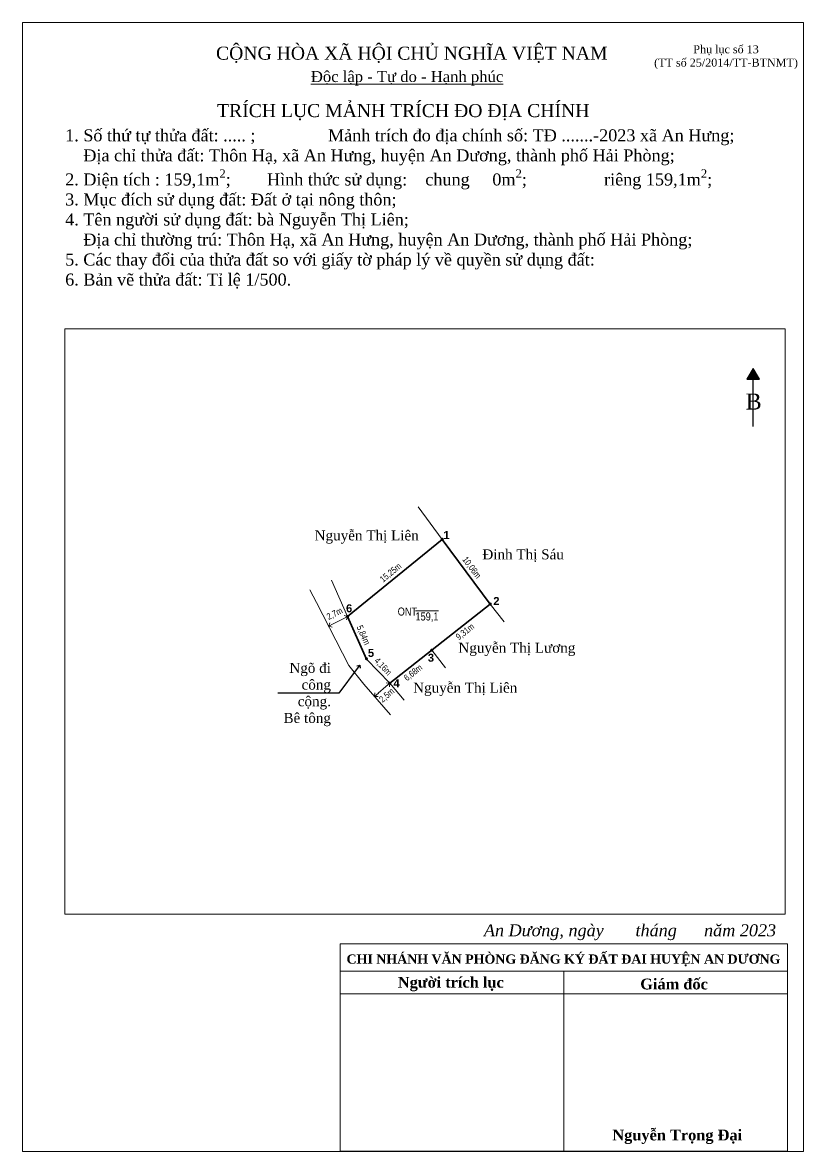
# Model space of a CAD drawing. Header units: metres. Extents: x -95 to 475, y 248 to 679.
# Drawn here: x 174.1 to 271.6, y 248.1 to 389.1 of the extents above; entities that cross this region are included whole.
import ezdxf
from ezdxf import colors
from ezdxf.entities.mleader import LeaderData, LeaderLine
from ezdxf.math import Vec2, Vec3

# ---------------------------------------------------------------- set-up
doc = ezdxf.new("R2010")
doc.units = ezdxf.units.M
doc.header["$LTSCALE"] = 0.2
doc.header["$PDMODE"] = 3
doc.header["$PDSIZE"] = -3
doc.linetypes.add('HIDDEN', pattern=[9.525, 6.35, -3.175])
doc.layers.add('0 @ 0.5', color=7, linetype='Continuous')
doc.layers.add('Heaven2407', color=2, linetype='Continuous')
for name, color, linetype, lineweight in [('NOI @ 0.5', 4, 'Continuous', 5), ('Thanh', 8, 'Continuous', 9), ('Thêm và ngõ @ 0.5', 3, 'Continuous', 13), ('Đậm', 1, 'Continuous', 35), ('Đỏ', 1, 'HIDDEN', 13)]:
    doc.layers.add(name, color=color, linetype=linetype, lineweight=lineweight)
doc.styles.add('Annotative', font='times.ttf', dxfattribs={"height": 2.5})
doc.styles.add('DIM', font='ARIALN.TTF', dxfattribs={"height": 1.6})
doc.styles.add('Land House', font='ARIALN.TTF', dxfattribs={"height": 2})
doc.styles.add('Point', font='arialbd.ttf', dxfattribs={"height": 2.5})
doc.styles.add('style1', font='times.ttf', dxfattribs={"height": 0.8})
doc.styles.add('Vntimecc', font='times.ttf')
doc.dimstyles.new('Kích thước cạnh', dxfattribs={"dimtxt": 1.6, "dimasz": 2.5, "dimexe": 1.25, "dimexo": 0.625, "dimtad": 1, "dimzin": 4, "dimtxsty": 'DIM', "dimcen": 2.5, "dimse1": 1, "dimse2": 1, "dimsd1": 1, "dimsd2": 1, "dimadec": 0, "dimazin": 0, "dimtfac": 1, "dimtmove": 0, "dimatfit": 3, "dimfxl": 1, "dimarcsym": 0})
doc.dimstyles.new('Kích thước ngõ', dxfattribs={"dimtxt": 1.6, "dimasz": 1.25, "dimexe": 1.25, "dimexo": 1, "dimgap": 1, "dimtad": 1, "dimtoh": 1, "dimdec": 1, "dimzin": 4, "dimtxsty": 'DIM', "dimblk": 'OPEN90', "dimcen": 0, "dimse1": 1, "dimse2": 1, "dimclrd": 3, "dimclre": 3, "dimclrt": 2, "dimadec": 0, "dimazin": 0, "dimtfac": 1, "dimtdec": 1, "dimtmove": 2, "dimatfit": 3, "dimldrblk": 'OPEN90', "dimfxl": 1, "dimlwd": 13, "dimlwe": 13, "dimarcsym": 1})

# ---------------------------------------------------------------- blocks, each defined once
blk = doc.blocks.new('*D119')
at = {"layer": 'Defpoints', "color": 0, "transparency": 16777216}
for p in [(226.47, 324.53), (226.47, 324.53), (214.65, 314.9)]:
    blk.add_point(p, dxfattribs=at)
at = {"color": 0, "transparency": 16777216, "insert": (220.06, 320.33), "char_height": 0.8, "attachment_point": 5, "rotation": 39.1831, "style": 'DIM'}
blk.add_mtext('15,25m', dxfattribs=at)
blk = doc.blocks.new('*D120')
at = {"layer": 'Defpoints', "color": 0, "transparency": 16777216}
for p in [(226.47, 324.53), (232.46, 316.45), (232.46, 316.45)]:
    blk.add_point(p, dxfattribs=at)
at = {"color": 0, "transparency": 16777216, "insert": (230.1, 320.97), "char_height": 0.8, "attachment_point": 5, "rotation": 306.5471, "style": 'DIM'}
blk.add_mtext('10,06m', dxfattribs=at)
blk = doc.blocks.new('*D121')
at = {"layer": 'Defpoints', "color": 0, "transparency": 16777216}
for p in [(232.46, 316.45), (225.13, 310.71), (226.13, 309.44)]:
    blk.add_point(p, dxfattribs=at)
at = {"color": 0, "transparency": 16777216, "insert": (229.34, 312.96), "char_height": 0.8, "attachment_point": 5, "rotation": 38.089, "style": 'DIM'}
blk.add_mtext('9,31m', dxfattribs=at)
blk = doc.blocks.new('*D122')
at = {"layer": 'Defpoints', "color": 0, "transparency": 16777216}
for p in [(225.13, 310.71), (219.9, 306.56), (220.91, 305.28)]:
    blk.add_point(p, dxfattribs=at)
at = {"color": 0, "transparency": 16777216, "insert": (222.86, 307.84), "char_height": 0.8, "attachment_point": 5, "rotation": 38.4334, "style": 'DIM'}
blk.add_mtext('6,68m', dxfattribs=at)
blk = doc.blocks.new('*D123')
at = {"layer": 'Defpoints', "color": 0, "transparency": 16777216}
for p in [(217.02, 309.56), (217.02, 309.56), (219.9, 306.56)]:
    blk.add_point(p, dxfattribs=at)
at = {"color": 0, "transparency": 16777216, "insert": (219.03, 308.61), "char_height": 0.8, "attachment_point": 5, "rotation": 313.6921, "style": 'DIM'}
blk.add_mtext('4,16m', dxfattribs=at)
blk = doc.blocks.new('*D124')
at = {"layer": 'Defpoints', "color": 0, "transparency": 16777216}
for p in [(214.65, 314.9), (214.65, 314.9), (217.02, 309.56)]:
    blk.add_point(p, dxfattribs=at)
at = {"color": 0, "transparency": 16777216, "insert": (216.56, 312.55), "char_height": 0.8, "attachment_point": 5, "rotation": 294.0302, "style": 'DIM'}
blk.add_mtext('5,84m', dxfattribs=at)
blk = doc.blocks.new('Moc')
at = {"layer": 'Đỏ', "lineweight": 13}
h = blk.add_hatch(color=6, dxfattribs=at)
edge = h.paths.add_edge_path()
edge.add_arc((0, 0), 0.25, 0, 360)
blk = doc.blocks.new('_Open90')
at = {"color": 0, "linetype": 'ByBlock', "lineweight": -2}
for p, q in [((0, 0), (-1, 0)), ((-0.5, 0.5), (0, 0)), ((0, 0), (-0.5, -0.5))]:
    blk.add_line(p, q, dxfattribs=at)
blk = doc.blocks.new('*D125')
at = {"color": 3, "linetype": 'Continuous', "lineweight": 13, "transparency": 16777216}
blk.add_line((214.09, 314.61), (212.84, 313.97), dxfattribs=at)
at = {"layer": 'Defpoints', "color": 0, "transparency": 16777216}
for p in [(214.65, 314.9), (212.28, 313.69), (212.28, 313.69)]:
    blk.add_point(p, dxfattribs=at)
at = {"color": 3, "lineweight": 13, "transparency": 16777216, "xscale": 0.625, "yscale": 0.625, "zscale": 0.625}
for p, rotation in [((214.65, 314.9), 27.15437295334328), ((212.28, 313.69), 207.1543729533433)]:
    blk.add_blockref('_Open90', p, dxfattribs=dict(at, rotation=rotation))
at = {"color": 2, "transparency": 16777216, "insert": (213.05, 315.21), "char_height": 0.8, "attachment_point": 5, "rotation": 27.1544, "style": 'DIM'}
blk.add_mtext('2,7m', dxfattribs=at)
blk = doc.blocks.new('*D126')
at = {"color": 3, "linetype": 'Continuous', "lineweight": 13, "transparency": 16777216}
blk.add_line((219.43, 306.15), (218.48, 305.33), dxfattribs=at)
at = {"layer": 'Defpoints', "color": 0, "transparency": 16777216}
for p in [(219.9, 306.56), (218.01, 304.92), (218.01, 304.92)]:
    blk.add_point(p, dxfattribs=at)
at = {"color": 3, "lineweight": 13, "transparency": 16777216, "xscale": 0.625, "yscale": 0.625, "zscale": 0.625}
for p, rotation in [((219.9, 306.56), 40.93502440446971), ((218.01, 304.92), 220.9350244044697)]:
    blk.add_blockref('_Open90', p, dxfattribs=dict(at, rotation=rotation))
at = {"color": 2, "transparency": 16777216, "insert": (219.57, 305.02), "char_height": 0.8, "attachment_point": 5, "rotation": 40.935, "style": 'DIM'}
blk.add_mtext('2,5m', dxfattribs=at)

msp = doc.modelspace()

# ---------------------------------------------------------------- hatches: boundary and pattern name
at = {"linetype": 'Continuous'}
h = msp.add_hatch(color=256, dxfattribs=at)
h.paths.add_polyline_path([(265.272, 345.879), (264.486, 344.524), (265.272, 344.524)])
h.paths.add_polyline_path([(265.272, 344.524), (266.057, 344.524), (265.272, 345.879)])

# ---------------------------------------------------------------- linework, layer by layer
at = {"color": 7, "linetype": 'ByBlock', "lineweight": 13}
for q in [(264.486, 344.524), (266.057, 344.524)]:
    msp.add_line((265.272, 345.879), q, dxfattribs=at)
at = {"color": 7, "linetype": 'ByBlock', "lineweight": 30}
msp.add_line((265.272, 338.633), (265.272, 345.879), dxfattribs=at)
at = {"linetype": 'Continuous'}
msp.add_line((264.486, 344.524), (266.057, 344.524), dxfattribs=at)
at = {"color": 0, "linetype": 'Continuous', "lineweight": 5}
for p, q in [((213.729, 274.018), (269.56, 274.018)), ((213.729, 274.018), (213.729, 248.082)), ((269.56, 274.018), (269.56, 248.082)), ((213.729, 270.578), (269.56, 270.578)), ((241.645, 270.578), (241.645, 248.082)), ((213.729, 267.783), (269.56, 267.783))]:
    msp.add_line(p, q, dxfattribs=at)
msp.add_line((269.56, 248.082), (213.729, 248.082))
at = {"color": 7, "lineweight": 13}
msp.add_lwpolyline([(179.318, 350.81), (269.265, 350.81), (269.265, 277.729), (179.318, 277.729)], close=True, dxfattribs=at)
at = {"layer": 'Defpoints', "linetype": 'Continuous', "lineweight": 13}
msp.add_lwpolyline([(174.06, 248.082), (271.56, 248.082), (271.56, 389.082), (174.06, 389.082)], close=True, dxfattribs=at)
at = {"layer": 'Thanh'}
for p, q in [((223.473, 328.575), (226.469, 324.534)), ((212.625, 319.438), (214.647, 314.898)), ((232.459, 316.452), (234.2, 314.242)), ((225.145, 310.689), (226.866, 308.494))]:
    msp.add_line(p, q, dxfattribs=at)
at = {"layer": 'Thanh', "linetype": 'Continuous'}
msp.add_line((219.898, 306.555), (221.726, 304.466), dxfattribs=at)
msp.add_lwpolyline([(219.996, 302.628), (216.67, 306.463), (214.803, 308.771), (210.759, 316.656), (209.936, 318.24)], dxfattribs=at)
at = {"layer": 'Đậm', "linetype": 'Continuous'}
msp.add_lwpolyline([(226.469, 324.534), (214.647, 314.898), (217.024, 309.564), (219.898, 306.555), (232.459, 316.452)], close=True, dxfattribs=at)

# ---------------------------------------------------------------- block references
at = {"color": 7, "linetype": 'Continuous', "lineweight": 0, "xscale": 0.8000000000000114, "yscale": 0.8000000000000114, "zscale": 0.8000000000000114}
for p in [(226.469, 324.534), (232.459, 316.452), (214.646, 314.897), (225.145, 310.689), (216.999, 309.62), (219.898, 306.555)]:
    msp.add_blockref('Moc', p, dxfattribs=at)

# ---------------------------------------------------------------- texts
at = {"color": 7, "lineweight": 13, "style": 'Vntimecc'}
for s, height, p in [('CỘNG HÒA XÃ HỘI CHỦ NGHĨA VIỆT NAM', 1.625, (198.216, 384.447)), ('%%UĐộc lập - Tự do - Hạnh phúc', 1.375, (210.058, 381.657)), ('TRÍCH LỤC MẢNH TRÍCH ĐO ĐỊA CHÍNH', 1.625, (198.344, 377.278)), ('B', 2, (264.337, 340.75))]:
    msp.add_text(s, height=height, dxfattribs=at).set_placement(p)
at = {"color": 7, "linetype": 'Continuous', "lineweight": 13, "insert": (261.897, 384.756), "char_height": 1, "attachment_point": 5, "style": 'style1'}
msp.add_mtext('\\A1;Phụ lục số 13\\P(TT số 25/2014/TT-BTNMT)', dxfattribs=at)
at = {"color": 7, "linetype": 'Continuous', "lineweight": 13, "insert": (179.378, 375.749), "char_height": 1.5, "width": 86.53927, "attachment_point": 1, "style": 'style1'}
msp.add_mtext('\\A1;{\\C256;1. Số thứ tự thửa đất: ..... ;                Mảnh trích đo địa chính số: TĐ .......-2023 xã An Hưng; \\P    Địa chỉ thửa đất: Thôn Hạ, xã An Hưng, huyện An Dương, thành phố Hải Phòng;\\P2. Diện tích : 159,1m\\H0.7x;\\S2^ ;\\H1.42857x;;        Hình thức sử dụng:    chung     0m\\H0.7x;\\S2^ ;\\H1.429x;;                 riêng \\H0.9997x;159,1\\H1.0003x;m\\H0.7x;\\S2^ ;\\H1.42814x;;\\P3. Mục đích sử dụng đất: Đất ở tại nông thôn;\\P4. Tên người sử dụng đất: bà Nguyễn Thị Liên;\\P    Địa chỉ thường trú: Thôn Hạ, xã An Hưng, huyện An Dương, thành phố Hải Phòng;\\P5. Các thay đổi của thửa đất so với giấy tờ pháp lý về quyền sử dụng đất:\\P6. Bản vẽ thửa đất: Tỉ lệ 1/500.                                                  }', dxfattribs=at)
at = {"color": 0, "linetype": 'Continuous', "lineweight": 5, "attachment_point": 5, "style": 'style1'}
for s, insert, char_height in [('\\A1;{\\fTimes New Roman|b0|i1|c0|p18;An Dương, ngày       tháng      năm 2023}', (249.906, 275.455), 1.5), ('\\A1;{\\fTimes New Roman|b1|i0|c0|p18;CHI NHÁNH VĂN PHÒNG ĐĂNG KÝ ĐẤT ĐAI HUYỆN AN DƯƠNG}', (241.596, 271.938), 1.15), ('\\A1;{\\fTimes New Roman|b1|i0|c0|p18;Người trích lục}', (227.532, 268.983), 1.35), ('\\A1;{\\fTimes New Roman|b1|i0|c0|p18;Giám đốc}', (255.407, 268.983), 1.35), ('\\A1;{\\fTimes New Roman|b1|i0|c0|p18;Nguyễn Trọng Đại}', (255.806, 249.905), 1.35)]:
    msp.add_mtext(s, dxfattribs=dict(at, insert=insert, char_height=char_height))
at = {"layer": 'Heaven2407', "style": 'Point'}
for s, p in [('1', (226.606, 324.575)), ('2', (232.834, 316.334)), ('6', (214.449, 315.423)), ('5', (217.177, 309.849)), ('3', (224.66, 309.249)), ('4', (220.367, 306.064))]:
    msp.add_text(s, height=1, dxfattribs=at).set_placement(p)
at = {"layer": 'NOI @ 0.5', "char_height": 1, "attachment_point": 1, "style": 'Land House'}
for s, insert in [('ONT', (220.899, 316.016)), ('{\\O159,1}', (223.12, 315.404))]:
    msp.add_mtext_dynamic_manual_height_columns(s, width=4.47053, gutter_width=5, heights=[0], dxfattribs=dict(at, insert=insert))
at = {"layer": 'Thêm và ngõ @ 0.5', "char_height": 1.25, "attachment_point": 1, "style": 'Annotative'}
for s, insert in [('Nguyễn Thị Liên', (210.527, 325.651)), ('Đinh Thị Sáu', (231.474, 323.284)), ('Nguyễn Thị Lương', (228.479, 311.62)), ('Nguyễn Thị Liên', (222.829, 306.634))]:
    msp.add_mtext_dynamic_manual_height_columns(s, width=15.79396, gutter_width=6.25, heights=[0], dxfattribs=dict(at, insert=insert))

# ---------------------------------------------------------------- dimensions: what is measured, and where the dimension line sits
at = {"layer": '0 @ 0.5'}
for p1, p2, picture, middle in [((214.647, 314.898), (226.469, 324.534), '*D119', (220.057, 320.331)), ((226.469, 324.534), (232.459, 316.452), '*D120', (230.101, 320.965)), ((217.024, 309.564), (214.646, 314.897), '*D124', (216.559, 312.554)), ((219.898, 306.555), (217.024, 309.564), '*D123', (219.034, 308.607))]:
    dim = msp.add_aligned_dim(p1=p1, p2=p2, distance=0, dimstyle='Kích thước cạnh', override={"dimscale": 0.5, "dimpost": 'm', "dimtix": 0, "dimtofl": 1, "dimtmove": 0, "dimatfit": 3}, dxfattribs=at)
    dim.commit()
    dim.dimension.update_dxf_attribs({"geometry": picture, "text_midpoint": middle})
for base, p1, p2, angle, dimstyle, override, picture, middle in [((212.283, 313.685), (214.647, 314.898), (212.283, 313.685), 207.15437, 'Kích thước ngõ', {"dimscale": 0.5, "dimpost": 'm', "dimtix": 0, "dimtofl": 1, "dimtmove": 2, "dimatfit": 3}, '*D125', (213.048, 315.208)), ((226.126, 309.437), (232.459, 316.452), (225.131, 310.708), 218.08904, 'Kích thước cạnh', {"dimscale": 0.5, "dimpost": 'm', "dimtix": 0, "dimtofl": 1, "dimtmove": 0, "dimatfit": 3}, '*D121', (229.829, 312.339)), ((220.913, 305.277), (225.131, 310.708), (219.898, 306.555), 218.43338, 'Kích thước cạnh', {"dimscale": 0.5, "dimpost": 'm', "dimtix": 0, "dimtofl": 1, "dimtmove": 0, "dimatfit": 3}, '*D122', (223.357, 307.216)), ((218.01, 304.918), (219.898, 306.555), (218.01, 304.918), 220.93502, 'Kích thước ngõ', {"dimscale": 0.5, "dimpost": 'm', "dimtix": 0, "dimtofl": 1, "dimtmove": 2, "dimatfit": 3}, '*D126', (219.572, 305.017))]:
    dim = msp.add_linear_dim(base=base, p1=p1, p2=p2, angle=angle, dimstyle=dimstyle, override=override, dxfattribs=at)
    dim.commit()
    dim.dimension.update_dxf_attribs({"geometry": picture, "text_midpoint": middle, "dimtype": 129})

# ---------------------------------------------------------------- leaders
at = {"layer": 'Thêm và ngõ @ 0.5', "lineweight": 13}
ml = msp.add_multileader_mtext('Standard', dxfattribs=at)
ml.set_content(' Ngõ đi công cộng. Bê tông', color=256, style='Annotative')
ml.set_leader_properties()
ml.set_arrow_properties(name='OPEN90')
ml.build(insert=Vec2(0, 0))
ml.multileader.update_dxf_attribs({"text_left_attachment_type": 5, "text_right_attachment_type": 5, "dogleg_length": 0, "arrow_head_size": 0.5, "scale": 0.5})
ctx = ml.context
ctx.base_point, ctx.scale, ctx.char_height, ctx.arrow_head_size, ctx.landing_gap_size, ctx.plane_origin = Vec3(201.356, 305.34), 0.5, 1.25, 0.5, 1, Vec3(191.625, 277.781)
ctx.left_attachment, ctx.right_attachment, ctx.text_align_type = 5, 5, 2
notes = []
notes.append((ctx, [(1, (1, 1, 0), (213.564, 305.34), (-1, 0), 0, [(0, [(216.151, 308.802)], 0, [])])]))
ctx.mtext.insert, ctx.mtext.width, ctx.mtext.alignment, ctx.mtext.flow_direction = Vec3(212.564, 309.104), 13.12154, 3, 5
for ctx, leaders in notes:
    for number, flags, end, landing, length, lines in leaders:
        leader = LeaderData()
        leader.index, (leader.has_last_leader_line, leader.has_dogleg_vector, leader.attachment_direction) = number, flags
        leader.last_leader_point, leader.dogleg_vector, leader.dogleg_length = Vec3(end), Vec3(landing), length
        for number, points, colour, breaks in lines:
            line = LeaderLine()
            line.index, line.vertices, line.color, line.breaks = number, Vec3.list(points), colors.encode_raw_color(colour), breaks
            leader.lines.append(line)
        ctx.leaders.append(leader)

doc.saveas('drawing.dxf')
